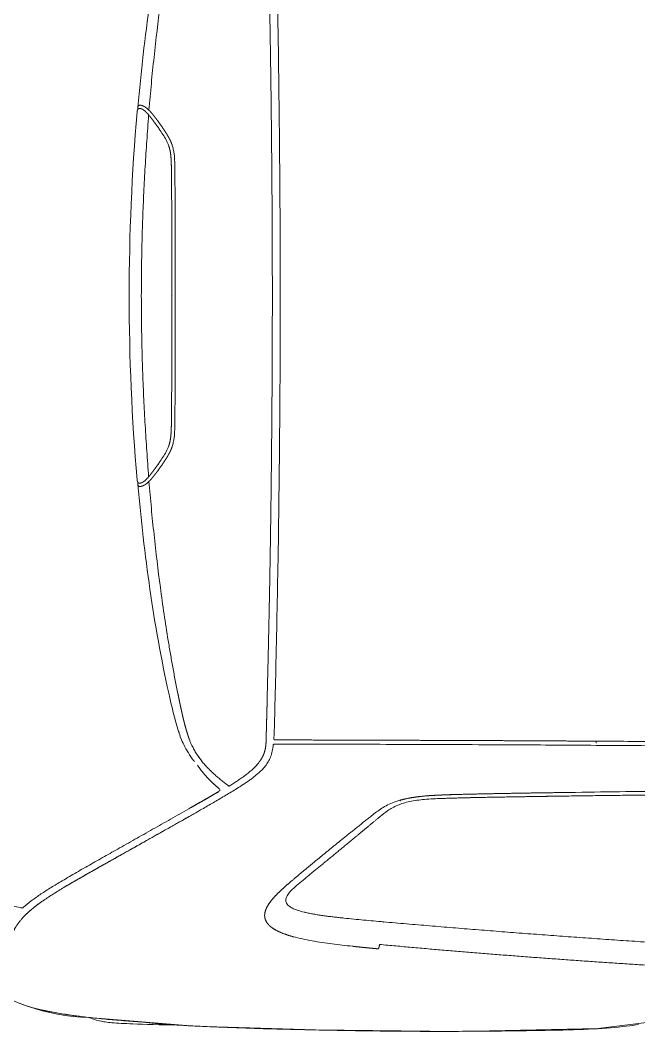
# Model space of a CAD drawing. Header units: metres. Extents: x -13933 to 152404, y -7861 to 21912.
# Drawn here: x 111620.8 to 111689.1, y 1960.7 to 2072.9 of the extents above; entities that cross this region are included whole.
import ezdxf
from ezdxf.xclip import XClip

# ---------------------------------------------------------------- set-up
doc = ezdxf.new("R2010")
doc.units = ezdxf.units.M
doc.header["$LTSCALE"] = 100
doc.header["$MEASUREMENT"] = 0
doc.header["$XCLIPFRAME"] = 0
doc.layers.get('0').update_dxf_attribs({"color": 9, "lineweight": 9})
doc.layers.add('04', color=9, linetype='Continuous', lineweight=9)
doc.layers.add('40M', color=9, linetype='Continuous', lineweight=9)

# ---------------------------------------------------------------- blocks, each defined once
blk = doc.blocks.new('p-araba-polo')
at = {"extrusion": (0, 0, -1)}
for p, q in [((3.4804, 0.8048), (3.4804, 0.8048)), ((3.2268, 0.6929), (3.2267, 0.6922)), ((3.2323, 0.5693), (3.2323, 0.5693)), ((3.4392, 0.5659), (3.4392, 0.5659)), ((3.4596, 0), (3.4596, 0))]:
    blk.add_line(p, q, dxfattribs=at)
blk.add_line((3.4596, 0), (3.4596, 0))
for points, degree, knots in [([(2.9447, 0.8057), (2.948, 0.8063), (2.9714, 0.8099), (3.0015, 0.8114), (3.0343, 0.8121)], 3, [0, 0, 0, 0, 0.131477, 1, 1, 1, 1]), ([(3.46, 0.8061), (3.4566, 0.8063), (3.4499, 0.8067), (3.4362, 0.8075), (3.4129, 0.8086), (3.3796, 0.8099), (3.339, 0.8111), (3.2984, 0.812), (3.2603, 0.8127), (3.226, 0.8131), (3.193, 0.8134), (3.1656, 0.8135), (3.1487, 0.8134), (3.1435, 0.8134)], 3, [0, 0, 0, 0, 0.03531, 0.070597, 0.141114, 0.269195, 0.390859, 0.518959, 0.640794, 0.737038, 0.833171, 0.948447, 1, 1, 1, 1]), ([(3.4534, 0.8065), (3.4733, 0.8062), (3.5024, 0.8054), (3.5233, 0.8042), (3.533, 0.8033), (3.5394, 0.8022), (3.5462, 0.8005), (3.5507, 0.7987), (3.5521, 0.7981)], 3, [0, 0, 0, 0, 0.418831, 0.714948, 0.835581, 0.907738, 0.972168, 1, 1, 1, 1]), ([(3.4649, 0.8058), (3.4648, 0.8058), (3.4647, 0.8058), (3.4648, 0.8058), (3.4649, 0.8058)], 3, [0, 0, 0, 0, 0.506131, 1, 1, 1, 1]), ([(3.4649, 0.8058), (3.4695, 0.8055), (3.4787, 0.8047), (3.4878, 0.8037), (3.4924, 0.8031)], 3, [0, 0, 0, 0, 0.500005, 1, 1, 1, 1]), ([(3.4924, 0.8031), (3.496, 0.8029), (3.5031, 0.8024), (3.5136, 0.8016), (3.5237, 0.8008), (3.5336, 0.8), (3.5432, 0.799), (3.5524, 0.798), (3.5613, 0.797), (3.5699, 0.7958), (3.5781, 0.7946), (3.5859, 0.7933), (3.5934, 0.7919), (3.5988, 0.7908), (3.6016, 0.7902), (3.6022, 0.7901)], 3, [0, 0, 0, 0, 0.08164, 0.163278, 0.244914, 0.326547, 0.408179, 0.489811, 0.571441, 0.653071, 0.734702, 0.816332, 0.897962, 0.979592, 1, 1, 1, 1]), ([(3.5624, 0.7968), (3.5668, 0.7963), (3.5918, 0.7928), (3.6137, 0.7881), (3.6286, 0.7825), (3.63, 0.7819)], 3, [0, 0, 0, 0, 0.15043, 0.932957, 1, 1, 1, 1]), ([(2.9527, 0.7392), (2.9527, 0.7392), (2.9527, 0.7392), (2.9527, 0.7392), (2.9527, 0.7392), (2.9527, 0.7392), (2.9527, 0.7392)], 3, [0, 0, 0, 0, 1, 1, 1, 1, 1, 1, 1]), ([(2.9527, 0.7392), (2.9527, 0.7392), (2.9527, 0.7392), (2.9527, 0.7392), (2.9527, 0.7392), (2.9527, 0.7392), (2.9527, 0.7392)], 3, [0, 0, 0, 0, 1, 1, 1, 1, 1, 1, 1]), ([(3.2608, 0.7193), (3.2646, 0.7189), (3.2721, 0.7181), (3.2833, 0.7167), (3.2944, 0.7152), (3.3053, 0.7134), (3.3161, 0.7114), (3.3228, 0.7096), (3.3262, 0.7088)], 3, [0, 0, 0, 0, 0.1667, 0.333452, 0.500295, 0.667229, 0.833987, 1, 1, 1, 1]), ([(3.2703, 0.6882), (3.2666, 0.6885), (3.2594, 0.6893), (3.2484, 0.6903), (3.2374, 0.6913), (3.2301, 0.6919), (3.2264, 0.6923)], 3, [0, 0, 0, 0, 0.249999, 0.5, 0.749999, 1, 1, 1, 1]), ([(3.3109, 0.6823), (3.3094, 0.6826), (3.3062, 0.6833), (3.3012, 0.6842), (3.2962, 0.685), (3.2911, 0.6857), (3.2859, 0.6864), (3.2807, 0.687), (3.2755, 0.6876), (3.272, 0.688), (3.2703, 0.6882)], 3, [0, 0, 0, 0, 0.124983, 0.249975, 0.374973, 0.499975, 0.624979, 0.749985, 0.874992, 1, 1, 1, 1]), ([(3.3301, 0.6755), (3.3295, 0.6759), (3.3283, 0.6767), (3.326, 0.6778), (3.3234, 0.6788), (3.3205, 0.6798), (3.3175, 0.6807), (3.3143, 0.6815), (3.3121, 0.6821), (3.3109, 0.6823)], 3, [0, 0, 0, 0, 0.142893, 0.285782, 0.428638, 0.571491, 0.714341, 0.857166, 1, 1, 1, 1]), ([(3.3341, 0.6661), (3.3342, 0.6668), (3.3346, 0.668), (3.3344, 0.6699), (3.3338, 0.6718), (3.3324, 0.6737), (3.3309, 0.6749), (3.3301, 0.6755)], 3, [0, 0, 0, 0, 0.200067, 0.400113, 0.600121, 0.800083, 1, 1, 1, 1]), ([(3.6063, 0.6624), (3.6096, 0.6647), (3.6161, 0.6692), (3.6216, 0.6739), (3.6243, 0.6762)], 3, [0, 0, 0, 0, 0.500136, 1, 1, 1, 1]), ([(3.6243, 0.6762), (3.6245, 0.6764), (3.6249, 0.6768), (3.6263, 0.6769), (3.6273, 0.6767), (3.6278, 0.6766)], 3, [0, 0, 0, 0, 0.33657, 0.664105, 1, 1, 1, 1]), ([(3.6278, 0.6766), (3.6305, 0.676), (3.6359, 0.6747), (3.644, 0.6721), (3.652, 0.6689), (3.6599, 0.6651), (3.6675, 0.6606), (3.6722, 0.6571), (3.6746, 0.6553)], 3, [0, 0, 0, 0, 0.159308, 0.322994, 0.489699, 0.658429, 0.828591, 1, 1, 1, 1]), ([(3.3273, 0.6565), (3.3288, 0.6581), (3.3319, 0.6613), (3.3333, 0.6645), (3.3341, 0.6661)], 3, [0, 0, 0, 0, 0.500141, 1, 1, 1, 1]), ([(3.5782, 0.6534), (3.5821, 0.6558), (3.5899, 0.6605), (3.5971, 0.6652), (3.6007, 0.6676)], 3, [0, 0, 0, 0, 0.500144, 1, 1, 1, 1]), ([(3.5834, 0.648), (3.5874, 0.6504), (3.5954, 0.6552), (3.6027, 0.66), (3.6063, 0.6624)], 3, [0, 0, 0, 0, 0.500076, 1, 1, 1, 1]), ([(3.3135, 0.6446), (3.316, 0.6466), (3.3209, 0.6506), (3.3252, 0.6545), (3.3273, 0.6565)], 3, [0, 0, 0, 0, 0.500033, 1, 1, 1, 1]), ([(3.513, 0.6163), (3.5186, 0.6194), (3.5299, 0.6257), (3.5464, 0.6351), (3.5626, 0.6443), (3.573, 0.6504), (3.5782, 0.6534)], 3, [0, 0, 0, 0, 0.250068, 0.500042, 0.750043, 1, 1, 1, 1]), ([(3.5181, 0.6106), (3.5237, 0.6138), (3.535, 0.6202), (3.5515, 0.6295), (3.5678, 0.6388), (3.5782, 0.645), (3.5834, 0.648)], 3, [0, 0, 0, 0, 0.250003, 0.500002, 0.750004, 1, 1, 1, 1]), ([(3.4347, 0.5721), (3.4414, 0.5759), (3.4547, 0.5834), (3.4744, 0.5945), (3.4939, 0.6055), (3.5066, 0.6127), (3.513, 0.6163)], 3, [0, 0, 0, 0, 0.250088, 0.500081, 0.750046, 1, 1, 1, 1]), ([(3.4392, 0.5659), (3.4459, 0.5697), (3.4593, 0.5774), (3.4791, 0.5886), (3.4988, 0.5997), (3.5116, 0.607), (3.5181, 0.6106)], 3, [0, 0, 0, 0, 0.250005, 0.499995, 0.750003, 1, 1, 1, 1]), ([(3.1618, 0.5559), (3.1683, 0.5561), (3.1805, 0.5566), (3.1975, 0.5588), (3.2114, 0.5631), (3.222, 0.5691), (3.2275, 0.5736), (3.2303, 0.5759)], 3, [0, 0, 0, 0, 0.229948, 0.430851, 0.618309, 0.809628, 1, 1, 1, 1]), ([(3.241, 0.576), (3.2393, 0.5746), (3.2357, 0.5718), (3.2301, 0.5677), (3.2238, 0.5639), (3.2167, 0.5605), (3.2112, 0.5588), (3.2085, 0.5579)], 3, [0, 0, 0, 0, 0.202487, 0.403363, 0.602843, 0.801427, 1, 1, 1, 1]), ([(3.3853, 0.5429), (3.3873, 0.5442), (3.3915, 0.5468), (3.3997, 0.5518), (3.4101, 0.5579), (3.4204, 0.5638), (3.4274, 0.5679), (3.4315, 0.5702), (3.4335, 0.5714), (3.4347, 0.5721)], 3, [0, 0, 0, 0, 0.124906, 0.24985, 0.49985, 0.749925, 0.874966, 0.92498, 1, 1, 1, 1]), ([(3.4089, 0.5484), (3.414, 0.5514), (3.4241, 0.5573), (3.4341, 0.563), (3.4392, 0.5659)], 3, [0, 0, 0, 0, 0.499997, 1, 1, 1, 1]), ([(3.4212, 0.5643), (3.4212, 0.5643), (3.4212, 0.5643), (3.4212, 0.5643), (3.4212, 0.5643), (3.4212, 0.5643), (3.4212, 0.5643)], 3, [0, 0, 0, 0, 1, 1, 1, 1, 1, 1, 1]), ([(3.4212, 0.5643), (3.4212, 0.5643), (3.4212, 0.5643), (3.4212, 0.5643), (3.4212, 0.5643), (3.4212, 0.5643), (3.4212, 0.5643)], 3, [0, 0, 0, 0, 1, 1, 1, 1, 1, 1, 1]), ([(3.0337, 0.5533), (3.0442, 0.5535), (3.0654, 0.5538), (3.0977, 0.5543), (3.1299, 0.5549), (3.1514, 0.5555), (3.1618, 0.5559)], 3, [0, 0, 0, 0, 0.244881, 0.495799, 0.755099, 1, 1, 1, 1]), ([(3.1397, 0.5513), (3.131, 0.5511), (3.1136, 0.5507), (3.0874, 0.5502), (3.0611, 0.5498), (3.0436, 0.5495), (3.0349, 0.5494)], 3, [0, 0, 0, 0, 0.249999, 0.499999, 0.75, 1, 1, 1, 1]), ([(3.1637, 0.5521), (3.1617, 0.552), (3.1577, 0.5518), (3.1517, 0.5516), (3.1467, 0.5515), (3.1433, 0.5514), (3.1417, 0.5514), (3.1409, 0.5513), (3.1403, 0.5513), (3.1399, 0.5513), (3.1397, 0.5513)], 3, [0, 0, 0, 0, 0.249862, 0.499819, 0.749912, 0.875014, 0.92503, 0.955027, 0.977518, 1, 1, 1, 1]), ([(3.0349, 0.5494), (3.0165, 0.5491), (2.9796, 0.5486), (2.9243, 0.5479), (2.869, 0.5473), (2.8075, 0.5467), (2.7397, 0.5462), (2.6658, 0.5458), (2.6164, 0.5459), (2.5918, 0.5459)], 3, [0, 0, 0, 0, 0.125016, 0.250021, 0.375012, 0.500001, 0.666615, 0.833283, 1, 1, 1, 1]), ([(3.3572, 0.5202), (3.3577, 0.5208), (3.3587, 0.522), (3.3608, 0.5242), (3.3635, 0.5269), (3.367, 0.5299), (3.3705, 0.5327), (3.3741, 0.5354), (3.379, 0.5388), (3.3828, 0.5413), (3.3853, 0.5429)], 3, [0, 0, 0, 0, 0.060335, 0.124578, 0.249278, 0.374233, 0.499321, 0.624409, 0.749543, 1, 1, 1, 1]), ([(3.3918, 0.5389), (3.3904, 0.5381), (3.3878, 0.5363), (3.3839, 0.5336), (3.38, 0.5308), (3.3763, 0.528), (3.3729, 0.5252), (3.3698, 0.5223), (3.3668, 0.5193), (3.365, 0.517), (3.3641, 0.5159)], 3, [0, 0, 0, 0, 0.135189, 0.270177, 0.404927, 0.539624, 0.654876, 0.770059, 0.885089, 1, 1, 1, 1]), ([(3.4273, 0.5145), (3.4262, 0.516), (3.4239, 0.5188), (3.4208, 0.522), (3.4183, 0.5245), (3.4164, 0.5263), (3.4145, 0.5281), (3.4126, 0.5298), (3.4107, 0.5315), (3.4088, 0.5331), (3.4068, 0.5347), (3.4049, 0.5363), (3.403, 0.5378), (3.4015, 0.539), (3.4005, 0.5397), (3.4, 0.5401), (3.3996, 0.5405), (3.3991, 0.5408), (3.3986, 0.5412), (3.3981, 0.5416), (3.3976, 0.542), (3.3973, 0.5422), (3.3971, 0.5423)], 3, [0, 0, 0, 0, 0.127806, 0.254933, 0.318226, 0.381331, 0.444235, 0.506923, 0.569381, 0.631599, 0.69357, 0.755292, 0.816773, 0.878031, 0.893313, 0.908584, 0.923844, 0.939093, 0.954332, 0.969563, 0.984785, 1, 1, 1, 1]), ([(3.4092, 0.5441), (3.4087, 0.5445), (3.4078, 0.5452), (3.4071, 0.5465), (3.4076, 0.5476), (3.4085, 0.5481), (3.4089, 0.5484)], 3, [0, 0, 0, 0, 0.263807, 0.500052, 0.736261, 1, 1, 1, 1]), ([(3.403, 0.5378), (3.403, 0.5378), (3.403, 0.5378), (3.403, 0.5378), (3.403, 0.5378), (3.403, 0.5378), (3.403, 0.5378)], 3, [0, 0, 0, 0, 1, 1, 1, 1, 1, 1, 1]), ([(3.403, 0.5378), (3.403, 0.5378), (3.403, 0.5378), (3.403, 0.5378), (3.403, 0.5378), (3.403, 0.5378), (3.403, 0.5378), (3.403, 0.5378), (3.403, 0.5378), (3.403, 0.5378), (3.403, 0.5378), (3.403, 0.5378), (3.403, 0.5378), (3.403, 0.5378), (3.403, 0.5378)], 7, [0, 0, 0, 0, 0, 0, 0, 0, 1, 1, 1, 1, 1, 1, 1, 1, 1, 1, 1, 1, 1, 1, 1]), ([(3.3483, 0.4967), (3.3484, 0.4979), (3.3487, 0.5002), (3.3495, 0.5047), (3.351, 0.5099), (3.3533, 0.5145), (3.3554, 0.5178), (3.3566, 0.5194), (3.3572, 0.5202)], 3, [0, 0, 0, 0, 0.125989, 0.249779, 0.499456, 0.749332, 0.870647, 1, 1, 1, 1]), ([(2.9914, 0.4925), (2.9681, 0.4926), (2.9215, 0.4929), (2.8515, 0.4934), (2.7815, 0.494), (2.7115, 0.4947), (2.6414, 0.4956), (2.5713, 0.4966), (2.5012, 0.4978), (2.4311, 0.4992), (2.361, 0.501), (2.2908, 0.5031), (2.2441, 0.5049), (2.2208, 0.5057)], 3, [0, 0, 0, 0, 0.090909, 0.181819, 0.272729, 0.363638, 0.454547, 0.545456, 0.636366, 0.727274, 0.818182, 0.909092, 1, 1, 1, 1]), ([(2.3554, 0.506), (2.3703, 0.5056), (2.4001, 0.5048), (2.4448, 0.5038), (2.4895, 0.5028), (2.5342, 0.502), (2.5789, 0.5013), (2.6236, 0.5006), (2.6682, 0.5), (2.7129, 0.4995), (2.7575, 0.499), (2.8022, 0.4986), (2.8468, 0.4982), (2.8914, 0.4978), (2.936, 0.4975), (2.9805, 0.4972), (3.0251, 0.4969), (3.0696, 0.4966), (3.0993, 0.4965), (3.1141, 0.4964)], 3, [0, 0, 0, 0, 0.058823, 0.117647, 0.17647, 0.235294, 0.294117, 0.352941, 0.411764, 0.470588, 0.529411, 0.588235, 0.647058, 0.705882, 0.764706, 0.823529, 0.882353, 0.941176, 1, 1, 1, 1]), ([(3.4331, 0.5064), (3.4331, 0.5064), (3.4322, 0.5078), (3.4303, 0.5106), (3.4283, 0.5132), (3.4273, 0.5145)], 3, [0, 0, 0, 0, 0.000023, 0.502974, 1, 1, 1, 1]), ([(3.4331, 0.5064), (3.434, 0.5049), (3.4358, 0.502), (3.4373, 0.4989), (3.4381, 0.4974)], 3, [0, 0, 0, 0, 0.504884, 1, 1, 1, 1]), ([(3.4381, 0.4974), (3.4373, 0.4989), (3.4358, 0.502), (3.434, 0.5049), (3.4331, 0.5064)], 3, [0, 0, 0, 0, 0.494609, 1, 1, 1, 1]), ([(3.1141, 0.4964), (3.1335, 0.4963), (3.1724, 0.4962), (3.2307, 0.496), (3.2791, 0.4958), (3.3179, 0.4958), (3.3372, 0.4958), (3.3469, 0.4958)], 3, [0, 0, 0, 0, 0.250049, 0.500074, 0.750085, 0.874591, 1, 1, 1, 1]), ([(3.2865, 0.4958), (3.2865, 0.4958), (3.2865, 0.4958), (3.2865, 0.4958), (3.2865, 0.4958), (3.2865, 0.4958), (3.2865, 0.4958)], 3, [0, 0, 0, 0, 1, 1, 1, 1, 1, 1, 1]), ([(3.2865, 0.4958), (3.2865, 0.4958), (3.2865, 0.4958), (3.2865, 0.4958), (3.2865, 0.4958), (3.2865, 0.4958), (3.2865, 0.4958)], 3, [0, 0, 0, 0, 1, 1, 1, 1, 1, 1, 1]), ([(3.3038, 0.4958), (3.3038, 0.4958), (3.3038, 0.4958), (3.3038, 0.4958), (3.3038, 0.4958), (3.3038, 0.4958), (3.3038, 0.4958)], 3, [0, 0, 0, 0, 1, 1, 1, 1, 1, 1, 1]), ([(3.3038, 0.4958), (3.3038, 0.4958), (3.3038, 0.4958), (3.3038, 0.4958), (3.3038, 0.4958), (3.3038, 0.4958), (3.3038, 0.4958)], 3, [0, 0, 0, 0, 1, 1, 1, 1, 1, 1, 1]), ([(3.3469, 0.4958), (3.347, 0.4958), (3.3472, 0.4958), (3.3475, 0.4958), (3.3479, 0.4959), (3.3482, 0.4962), (3.3483, 0.4965), (3.3483, 0.4967)], 3, [0, 0, 0, 0, 0.126989, 0.253376, 0.501595, 0.750756, 1, 1, 1, 1]), ([(3.4381, 0.4974), (3.4386, 0.4963), (3.4397, 0.4941), (3.4405, 0.4918), (3.441, 0.4906)], 3, [0, 0, 0, 0, 0.498968, 1, 1, 1, 1]), ([(3.441, 0.4906), (3.4405, 0.4918), (3.4397, 0.4941), (3.4386, 0.4963), (3.4381, 0.4974)], 3, [0, 0, 0, 0, 0.501096, 1, 1, 1, 1]), ([(3.3406, 0), (3.3406, 0.0157), (3.3407, 0.0471), (3.3408, 0.0942), (3.3414, 0.1788), (3.3425, 0.2677), (3.3443, 0.3606), (3.3454, 0.4121), (3.3465, 0.4551), (3.3471, 0.4781), (3.3475, 0.4896)], 3, [0, 0, 0, 0, 0.095818, 0.191637, 0.287456, 0.612278, 0.734598, 0.85691, 0.928456, 1, 1, 1, 1]), ([(3.3475, 0.4896), (3.3475, 0.49), (3.3475, 0.4908), (3.3468, 0.491), (3.3464, 0.4911)], 3, [0, 0, 0, 0, 0.548693, 1, 1, 1, 1]), ([(3.3562, 0.4912), (3.3562, 0.4906), (3.3562, 0.4894), (3.3561, 0.4878), (3.3561, 0.4864), (3.3561, 0.4854), (3.356, 0.4845), (3.356, 0.484), (3.356, 0.4837)], 3, [0, 0, 0, 0, 0.252172, 0.502148, 0.651132, 0.794911, 0.894758, 1, 1, 1, 1]), ([(3.4856, 0.2052), (3.4847, 0.215), (3.4831, 0.2347), (3.4791, 0.2738), (3.4733, 0.3227), (3.4669, 0.3666), (3.4619, 0.3959), (3.4593, 0.4106), (3.4566, 0.4254), (3.4546, 0.4353), (3.4536, 0.4402)], 3, [0, 0, 0, 0, 0.12452, 0.248713, 0.496885, 0.746467, 0.809383, 0.872586, 0.936113, 1, 1, 1, 1]), ([(3.488, 0.2075), (3.4876, 0.2071), (3.4868, 0.2064), (3.486, 0.2056), (3.4856, 0.2052)], 3, [0, 0, 0, 0, 0.499798, 1, 1, 1, 1]), ([(3.4922, 0.2059), (3.4918, 0.2056), (3.4909, 0.205), (3.4896, 0.2039), (3.4884, 0.2027), (3.4876, 0.2019), (3.4873, 0.2015)], 3, [0, 0, 0, 0, 0.251991, 0.502315, 0.75048, 1, 1, 1, 1]), ([(3.4976, 0.2098), (3.4977, 0.2097), (3.4978, 0.2094), (3.4979, 0.2086), (3.4979, 0.208), (3.4979, 0.2075)], 3, [0, 0, 0, 0, 0.249881, 0.499707, 1, 1, 1, 1]), ([(3.4711, 0.1868), (3.4715, 0.1873), (3.4723, 0.1884), (3.4739, 0.1907), (3.475, 0.1923), (3.4758, 0.1934)], 3, [0, 0, 0, 0, 0.250034, 0.500022, 1, 1, 1, 1]), ([(3.4787, 0.1907), (3.4779, 0.1897), (3.4764, 0.1876), (3.4749, 0.1855), (3.4742, 0.1844)], 3, [0, 0, 0, 0, 0.499955, 1, 1, 1, 1]), ([(3.4873, 0.2015), (3.4868, 0.201), (3.4864, 0.2005), (3.486, 0.2), (3.486, 0.2)], 3, [0, 0, 0, 0, 0.98477, 1, 1, 1, 1]), ([(3.4941, 0), (3.494, 0.0095), (3.494, 0.0286), (3.4934, 0.0572), (3.4926, 0.0858), (3.4914, 0.1144), (3.4899, 0.143), (3.4881, 0.1715), (3.4867, 0.1905), (3.486, 0.2)], 3, [0, 0, 0, 0, 0.142857, 0.285713, 0.428571, 0.57143, 0.714285, 0.857141, 1, 1, 1, 1]), ([(3.486, 0.2), (3.486, 0.2), (3.486, 0.2), (3.486, 0.2), (3.486, 0.2), (3.486, 0.2), (3.486, 0.2), (3.486, 0.2), (3.486, 0.2), (3.486, 0.2)], 3, [0, 0, 0, 0, 0.339646, 0.501479, 0.627426, 1, 1, 1, 1, 1, 1, 1]), ([(3.4742, 0.1844), (3.4729, 0.1824), (3.4703, 0.1785), (3.4665, 0.1725), (3.4647, 0.1682), (3.4638, 0.166)], 3, [0, 0, 0, 0, 0.334985, 0.668743, 1, 1, 1, 1]), ([(3.457, 0.139), (3.4571, 0.1403), (3.4571, 0.143), (3.4572, 0.1475), (3.4573, 0.1524), (3.4578, 0.1574), (3.4585, 0.1613), (3.4593, 0.1644), (3.4598, 0.166), (3.46, 0.1668)], 3, [0, 0, 0, 0, 0.137192, 0.28895, 0.489273, 0.658174, 0.826629, 0.913291, 1, 1, 1, 1]), ([(3.4608, 0.1389), (3.4607, 0.1273), (3.4605, 0.1042), (3.4604, 0.0694), (3.4604, 0.0347), (3.4604, 0.0116), (3.4604, 0)], 3, [0, 0, 0, 0, 0.250071, 0.500208, 0.75029, 1, 1, 1, 1]), ([(3.3406, 0), (3.3406, -0.0157), (3.3407, -0.0471), (3.3408, -0.0942), (3.3414, -0.1788), (3.3425, -0.2677), (3.3443, -0.3606), (3.3454, -0.4121), (3.3465, -0.4551), (3.3471, -0.4781), (3.3475, -0.4896)], 3, [0, 0, 0, 0, 0.095818, 0.191637, 0.287456, 0.612278, 0.734598, 0.85691, 0.928456, 1, 1, 1, 1]), ([(3.4608, -0.1389), (3.4607, -0.1273), (3.4605, -0.1041), (3.4604, -0.0694), (3.4604, -0.0347), (3.4604, -0.0116), (3.4604, 0)], 3, [0, 0, 0, 0, 0.250071, 0.500208, 0.75029, 1, 1, 1, 1]), ([(3.4941, 0), (3.494, -0.0095), (3.494, -0.0286), (3.4934, -0.0572), (3.4926, -0.0858), (3.4914, -0.1144), (3.4899, -0.143), (3.4881, -0.1715), (3.4867, -0.1905), (3.486, -0.2)], 3, [0, 0, 0, 0, 0.142857, 0.285713, 0.428571, 0.57143, 0.714285, 0.857141, 1, 1, 1, 1]), ([(3.457, -0.139), (3.4571, -0.1403), (3.4571, -0.143), (3.4572, -0.1475), (3.4573, -0.1524), (3.4578, -0.1574), (3.4585, -0.1613), (3.4593, -0.1644), (3.4598, -0.166), (3.46, -0.1667)], 3, [0, 0, 0, 0, 0.137192, 0.28895, 0.489273, 0.658174, 0.826629, 0.913291, 1, 1, 1, 1]), ([(3.4742, -0.1844), (3.4729, -0.1824), (3.4703, -0.1785), (3.4665, -0.1725), (3.4647, -0.1682), (3.4638, -0.166)], 3, [0, 0, 0, 0, 0.334985, 0.668743, 1, 1, 1, 1]), ([(3.4711, -0.1868), (3.4715, -0.1873), (3.4723, -0.1884), (3.4739, -0.1907), (3.475, -0.1923), (3.4758, -0.1934)], 3, [0, 0, 0, 0, 0.250034, 0.500022, 1, 1, 1, 1]), ([(3.4787, -0.1907), (3.4779, -0.1897), (3.4764, -0.1876), (3.4749, -0.1855), (3.4742, -0.1844)], 3, [0, 0, 0, 0, 0.499955, 1, 1, 1, 1]), ([(3.4873, -0.2015), (3.4868, -0.201), (3.4864, -0.2005), (3.486, -0.2), (3.486, -0.2)], 3, [0, 0, 0, 0, 0.98477, 1, 1, 1, 1]), ([(3.486, -0.2), (3.486, -0.2), (3.486, -0.2), (3.486, -0.2), (3.486, -0.2), (3.486, -0.2), (3.486, -0.2), (3.486, -0.2), (3.486, -0.2), (3.486, -0.2)], 3, [0, 0, 0, 0, 0.339646, 0.501479, 0.627426, 1, 1, 1, 1, 1, 1, 1]), ([(3.4922, -0.2059), (3.4918, -0.2056), (3.4909, -0.205), (3.4896, -0.2039), (3.4884, -0.2027), (3.4876, -0.2019), (3.4873, -0.2015)], 3, [0, 0, 0, 0, 0.251991, 0.502315, 0.75048, 1, 1, 1, 1]), ([(3.4856, -0.2052), (3.4847, -0.215), (3.4831, -0.2347), (3.4791, -0.2738), (3.4733, -0.3227), (3.4669, -0.3666), (3.4619, -0.3959), (3.4593, -0.4106), (3.4566, -0.4254), (3.4546, -0.4353), (3.4536, -0.4402)], 3, [0, 0, 0, 0, 0.12452, 0.248713, 0.496885, 0.746467, 0.809383, 0.872586, 0.936113, 1, 1, 1, 1]), ([(3.488, -0.2075), (3.4876, -0.2071), (3.4868, -0.2064), (3.486, -0.2056), (3.4856, -0.2052)], 3, [0, 0, 0, 0, 0.499798, 1, 1, 1, 1]), ([(3.4976, -0.2098), (3.4977, -0.2097), (3.4978, -0.2094), (3.4979, -0.2086), (3.4979, -0.208), (3.4979, -0.2075)], 3, [0, 0, 0, 0, 0.249881, 0.499707, 1, 1, 1, 1])]:
    blk.add_open_spline(points, degree=degree, knots=knots)
for points, degree in [([(3.0344, 0.8121), (3.07, 0.8129), (3.1076, 0.8133), (3.1465, 0.8134)], 3), ([(3.4597, 0.8061), (3.4598, 0.8061), (3.4598, 0.8061), (3.4599, 0.8061), (3.4599, 0.8061), (3.46, 0.8061), (3.46, 0.8061)], 6), ([(3.4645, 0.8058), (3.4646, 0.8058), (3.4647, 0.8058), (3.4648, 0.8058), (3.4649, 0.8058)], 4), ([(3.4646, 0.8058), (3.4646, 0.8058), (3.4647, 0.8058), (3.4648, 0.8058), (3.4649, 0.8058)], 4), ([(3.4646, 0.8058), (3.4646, 0.8058), (3.4647, 0.8058), (3.4648, 0.8058), (3.4648, 0.8058), (3.4649, 0.8058), (3.4649, 0.8058)], 6), ([(3.4646, 0.8058), (3.4646, 0.8058), (3.4646, 0.8058), (3.4646, 0.8058)], 3), ([(3.4646, 0.8058), (3.4646, 0.8058), (3.4647, 0.8058), (3.4647, 0.8058), (3.4648, 0.8058), (3.4649, 0.8058), (3.4649, 0.8058)], 6), ([(3.4649, 0.8058), (3.4648, 0.8058), (3.4648, 0.8058), (3.4647, 0.8058), (3.4647, 0.8058), (3.4648, 0.8058), (3.4649, 0.8058)], 6), ([(2.5115, 0.7615), (2.6557, 0.7563), (2.7999, 0.7495), (2.9437, 0.7407), (3.0876, 0.7308), (3.2308, 0.7173)], 5), ([(2.5099, 0.7363), (2.6125, 0.7326), (2.715, 0.7281), (2.8175, 0.7228), (2.9199, 0.7165), (3.0222, 0.7094), (3.1244, 0.7013), (3.2264, 0.6923)], 7), ([(3.1608, 0.7236), (3.1608, 0.7236), (3.1608, 0.7236), (3.1608, 0.7236)], 3), ([(3.1608, 0.7236), (3.1608, 0.7236), (3.1608, 0.7236), (3.1608, 0.7236)], 3), ([(3.2308, 0.7173), (3.2311, 0.7187), (3.2314, 0.72), (3.2314, 0.7205), (3.2315, 0.7208), (3.2318, 0.7215), (3.232, 0.7222)], 6), ([(3.232, 0.7222), (3.2318, 0.7215), (3.2315, 0.7208), (3.2314, 0.7205), (3.2314, 0.72), (3.2311, 0.7187), (3.2308, 0.7173)], 6), ([(3.2325, 0.7222), (3.2324, 0.7222), (3.2323, 0.7222), (3.2322, 0.7222), (3.2321, 0.7222), (3.232, 0.7222)], 5), ([(3.232, 0.7222), (3.2322, 0.7222), (3.2323, 0.7222), (3.2325, 0.7222)], 3), ([(3.2325, 0.7222), (3.2385, 0.7216), (3.2445, 0.721), (3.2505, 0.7204)], 3), ([(3.2505, 0.7204), (3.2469, 0.7208), (3.2433, 0.7211), (3.2397, 0.7215), (3.2361, 0.7218), (3.2325, 0.7222)], 5), ([(3.2608, 0.7193), (3.2588, 0.7195), (3.2567, 0.7198), (3.2546, 0.72), (3.2526, 0.7202), (3.2505, 0.7204)], 5), ([(3.2505, 0.7204), (3.2539, 0.72), (3.2574, 0.7197), (3.2608, 0.7193)], 3), ([(3.6409, 0.7204), (3.6395, 0.7132), (3.6375, 0.7045), (3.6326, 0.6959), (3.6246, 0.6873)], 4), ([(3.3555, 0.6929), (3.353, 0.6968), (3.3487, 0.7005), (3.3421, 0.7038), (3.3345, 0.7065), (3.3262, 0.7088)], 5), ([(3.2267, 0.6922), (3.2268, 0.6925), (3.2268, 0.6927), (3.2268, 0.6929)], 3), ([(3.3551, 0.6757), (3.3569, 0.679), (3.358, 0.6825), (3.3585, 0.6859), (3.3577, 0.6895), (3.3555, 0.6929)], 5), ([(3.6246, 0.6873), (3.62, 0.6823), (3.6144, 0.6773), (3.6078, 0.6724), (3.6007, 0.6676)], 4), ([(3.3312, 0.6498), (3.3371, 0.6548), (3.3427, 0.6599), (3.3478, 0.665), (3.3522, 0.6703), (3.3551, 0.6757)], 5), ([(3.5782, 0.6534), (3.5628, 0.6443), (3.5465, 0.6352), (3.5299, 0.6258), (3.513, 0.6163)], 4), ([(3.2303, 0.5759), (3.2483, 0.5909), (3.2656, 0.6052), (3.2822, 0.619), (3.2983, 0.6322), (3.3135, 0.6446)], 5), ([(3.241, 0.576), (3.2553, 0.5874), (3.2689, 0.5983), (3.282, 0.6089), (3.2949, 0.6194), (3.3073, 0.6297), (3.3195, 0.6398), (3.3312, 0.6498)], 7), ([(3.513, 0.6163), (3.4939, 0.6055), (3.4745, 0.5946), (3.4547, 0.5835), (3.4347, 0.5721)], 4), ([(3.4561, 0.5842), (3.4561, 0.5842), (3.4561, 0.5842), (3.4561, 0.5842)], 3), ([(3.4561, 0.5842), (3.4561, 0.5842), (3.4561, 0.5842), (3.4561, 0.5842), (3.4561, 0.5842), (3.4561, 0.5842)], 5), ([(3.4392, 0.5659), (3.4349, 0.5635), (3.4306, 0.561), (3.4262, 0.5585), (3.4219, 0.556), (3.4176, 0.5535), (3.4133, 0.551), (3.4089, 0.5484)], 7), ([(3.0337, 0.5533), (2.9385, 0.552), (2.8431, 0.5509), (2.7476, 0.5501), (2.6519, 0.5497), (2.5562, 0.5502)], 5), ([(3.1618, 0.5559), (3.1389, 0.555), (3.1101, 0.5545), (3.0826, 0.5541), (3.0594, 0.5537), (3.0337, 0.5533)], 5), ([(3.0349, 0.5494), (3.0524, 0.5496), (3.0699, 0.5499), (3.0873, 0.5502), (3.1049, 0.5505), (3.1223, 0.5509), (3.1397, 0.5513)], 6), ([(3.1397, 0.5513), (3.1445, 0.5514), (3.1493, 0.5516), (3.1541, 0.5517), (3.1589, 0.5519), (3.1637, 0.5521)], 5), ([(3.1637, 0.5521), (3.1712, 0.5524), (3.1787, 0.5528), (3.1863, 0.5535), (3.194, 0.5544), (3.2016, 0.5559), (3.2085, 0.5579)], 6), ([(3.2078, 0.5585), (3.2079, 0.5584), (3.208, 0.5583), (3.2082, 0.5582), (3.2083, 0.5581), (3.2084, 0.558), (3.2085, 0.5579)], 6), ([(3.412, 0.559), (3.412, 0.559), (3.412, 0.559), (3.412, 0.559)], 3), ([(3.412, 0.559), (3.412, 0.559), (3.412, 0.559), (3.412, 0.559), (3.412, 0.559), (3.412, 0.559)], 5), ([(3.3918, 0.5389), (3.3927, 0.5395), (3.3935, 0.5401), (3.3944, 0.5406), (3.3953, 0.5412), (3.3962, 0.5418), (3.3971, 0.5423)], 6), ([(3.3971, 0.5423), (3.3972, 0.5424), (3.3972, 0.5424), (3.3973, 0.5424)], 3), ([(3.3973, 0.5424), (3.3972, 0.5424), (3.3972, 0.5424), (3.3972, 0.5424), (3.3972, 0.5424), (3.3972, 0.5423), (3.3971, 0.5423)], 6), ([(3.4092, 0.5441), (3.4141, 0.54), (3.4191, 0.5353), (3.4238, 0.5303), (3.4281, 0.5248), (3.432, 0.5191)], 5), ([(3.3565, 0.4974), (3.3569, 0.5005), (3.3575, 0.5036), (3.3584, 0.5064), (3.3595, 0.5091), (3.3609, 0.5115), (3.3624, 0.5138), (3.3641, 0.5159)], 7), ([(3.4273, 0.5145), (3.4285, 0.513), (3.4297, 0.5114), (3.4309, 0.5098), (3.432, 0.5081), (3.4331, 0.5064)], 5), ([(3.4363, 0.5139), (3.4362, 0.5141), (3.4361, 0.5142), (3.4359, 0.5144), (3.4357, 0.5145), (3.4355, 0.5147), (3.4352, 0.5148)], 6), ([(3.4362, 0.5141), (3.4404, 0.5087), (3.4441, 0.5027), (3.4472, 0.4963)], 3), ([(2.9913, 0.4945), (2.9913, 0.4944), (2.9914, 0.4941), (2.9914, 0.4937), (2.9914, 0.4931), (2.9914, 0.4925)], 5), ([(2.9914, 0.4925), (2.9914, 0.4929), (2.9914, 0.4932), (2.9914, 0.4935), (2.9914, 0.4938), (2.9914, 0.494)], 5), ([(3.3483, 0.4967), (3.3483, 0.4963), (3.3481, 0.496), (3.3478, 0.4958), (3.3474, 0.4958), (3.3469, 0.4958)], 5), ([(3.3562, 0.4912), (3.3562, 0.4922), (3.3563, 0.4932), (3.3563, 0.4942), (3.3563, 0.4951), (3.3564, 0.496), (3.3564, 0.4968), (3.3565, 0.4974)], 7), ([(3.4472, 0.4963), (3.4494, 0.4917), (3.4513, 0.4868), (3.4529, 0.4818)], 3), ([(2.9914, 0.4925), (3.0422, 0.4922), (3.093, 0.4919), (3.1438, 0.4917), (3.1945, 0.4915), (3.2452, 0.4914), (3.2959, 0.4912), (3.3464, 0.4911)], 7), ([(3.3464, 0.4911), (3.3469, 0.4911), (3.3472, 0.4911), (3.3475, 0.4905), (3.3475, 0.4901), (3.3475, 0.4896)], 5), ([(3.3554, 0.4618), (3.3555, 0.4655), (3.3556, 0.4691), (3.3557, 0.4728), (3.3558, 0.4764), (3.3559, 0.4801), (3.356, 0.4837)], 6), ([(3.356, 0.4837), (3.356, 0.4842), (3.356, 0.4848), (3.356, 0.4853), (3.3561, 0.4858), (3.3561, 0.4864), (3.3561, 0.4869), (3.3561, 0.4874)], 7), ([(3.3561, 0.4874), (3.3561, 0.488), (3.3561, 0.4885), (3.3561, 0.4891), (3.3562, 0.4896), (3.3562, 0.4901), (3.3562, 0.4907), (3.3562, 0.4912)], 7), ([(3.4434, 0.4835), (3.4429, 0.4849), (3.4425, 0.4863), (3.442, 0.4878), (3.4415, 0.4892), (3.441, 0.4906)], 5), ([(3.441, 0.4906), (3.4415, 0.4892), (3.442, 0.4878), (3.4425, 0.4863), (3.4429, 0.4849), (3.4434, 0.4835)], 5), ([(3.4434, 0.4835), (3.4439, 0.4817), (3.4445, 0.4799), (3.445, 0.4781), (3.4455, 0.4764), (3.4459, 0.4746), (3.4464, 0.4728)], 6), ([(3.4464, 0.4728), (3.4469, 0.471), (3.4473, 0.4692), (3.4478, 0.4673), (3.4482, 0.4655), (3.4486, 0.4637), (3.449, 0.4619)], 6), ([(3.4529, 0.4816), (3.4529, 0.4817), (3.4529, 0.4819), (3.4528, 0.482), (3.4527, 0.4821), (3.4526, 0.4822), (3.4523, 0.4824)], 6), ([(3.4529, 0.4818), (3.4574, 0.468), (3.4605, 0.4536), (3.4638, 0.4393)], 3), ([(3.3549, 0.4398), (3.3549, 0.4434), (3.355, 0.4471), (3.3551, 0.4508), (3.3552, 0.4544), (3.3553, 0.4581), (3.3554, 0.4618)], 6), ([(3.4514, 0.451), (3.451, 0.4529), (3.4506, 0.4547), (3.4502, 0.4565), (3.4498, 0.4583), (3.4494, 0.4601), (3.449, 0.4619)], 6), ([(3.4536, 0.4402), (3.4532, 0.442), (3.4529, 0.4438), (3.4525, 0.4456), (3.4521, 0.4474), (3.4518, 0.4492), (3.4514, 0.451)], 6), ([(3.3507, 0.2203), (3.3512, 0.257), (3.3517, 0.2937), (3.3524, 0.3304), (3.3531, 0.367), (3.354, 0.4035), (3.3549, 0.4398)], 6), ([(3.4638, 0.4393), (3.4806, 0.3636), (3.491, 0.2862), (3.4979, 0.2087)], 3), ([(3.3493, 0), (3.3493, 0.0367), (3.3494, 0.0735), (3.3496, 0.1102), (3.3499, 0.1469), (3.3503, 0.1836), (3.3507, 0.2203)], 6), ([(3.484, 0.2036), (3.4831, 0.2026), (3.4822, 0.2016), (3.4814, 0.2006), (3.4806, 0.1996), (3.4798, 0.1986)], 5), ([(3.4852, 0.2048), (3.4849, 0.2046), (3.4847, 0.2043), (3.4845, 0.2041), (3.4842, 0.2038), (3.484, 0.2036)], 5), ([(3.4856, 0.2052), (3.4854, 0.2051), (3.4853, 0.2049), (3.4852, 0.2048)], 3), ([(3.4873, 0.2015), (3.488, 0.2023), (3.4888, 0.2031), (3.4896, 0.2039), (3.4905, 0.2047), (3.4913, 0.2053), (3.4922, 0.2059)], 6), ([(3.4938, 0.2106), (3.4927, 0.2103), (3.4916, 0.2099), (3.4906, 0.2093), (3.4897, 0.2087), (3.4888, 0.2081), (3.488, 0.2075)], 6), ([(3.4922, 0.2059), (3.4931, 0.2065), (3.494, 0.2069), (3.4949, 0.2072), (3.4958, 0.2073), (3.4965, 0.2072), (3.4971, 0.2069)], 6), ([(3.4963, 0.2108), (3.496, 0.2108), (3.4956, 0.2109), (3.4952, 0.2109), (3.4947, 0.2108), (3.4943, 0.2107), (3.4938, 0.2106)], 6), ([(3.4976, 0.2098), (3.4975, 0.2101), (3.4973, 0.2103), (3.4971, 0.2104), (3.4969, 0.2106), (3.4966, 0.2107), (3.4963, 0.2108)], 6), ([(3.4971, 0.2069), (3.4978, 0.2065), (3.4982, 0.2059), (3.4985, 0.2053), (3.4986, 0.2045), (3.4987, 0.2036), (3.4988, 0.2026)], 6), ([(3.4979, 0.2087), (3.4979, 0.2089), (3.4978, 0.2092), (3.4978, 0.2094), (3.4977, 0.2096), (3.4976, 0.2098)], 5), ([(3.4979, 0.2087), (3.4979, 0.208), (3.4979, 0.2073), (3.4979, 0.2065)], 3), ([(3.4979, 0.2075), (3.4979, 0.2077), (3.4979, 0.208), (3.4979, 0.2082), (3.4979, 0.2085), (3.4979, 0.2087)], 5), ([(3.4987, 0.2034), (3.5046, 0.1358), (3.5075, 0.0679), (3.5075, 0)], 3), ([(3.4758, 0.1934), (3.4754, 0.1927), (3.4749, 0.1921), (3.4744, 0.1914), (3.4739, 0.1908), (3.4735, 0.1901)], 5), ([(3.4742, 0.1844), (3.4751, 0.1857), (3.476, 0.1869), (3.4769, 0.1882), (3.4778, 0.1895), (3.4787, 0.1907)], 5), ([(3.4778, 0.196), (3.4774, 0.1955), (3.477, 0.195), (3.4766, 0.1944), (3.4762, 0.1939), (3.4758, 0.1934)], 5), ([(3.4798, 0.1986), (3.4794, 0.198), (3.479, 0.1975), (3.4786, 0.197), (3.4782, 0.1965), (3.4778, 0.196)], 5), ([(3.4787, 0.1907), (3.4801, 0.1926), (3.4815, 0.1945), (3.4829, 0.1964), (3.4844, 0.1983), (3.486, 0.2)], 5), ([(3.486, 0.2), (3.4862, 0.2003), (3.4865, 0.2006), (3.4867, 0.2009), (3.487, 0.2012), (3.4873, 0.2015)], 5), ([(3.4711, 0.1868), (3.4701, 0.1852), (3.469, 0.1837), (3.468, 0.1821), (3.467, 0.1805), (3.466, 0.1789), (3.465, 0.1773)], 6), ([(3.4623, 0.1722), (3.4618, 0.1713), (3.4614, 0.1704), (3.461, 0.1695), (3.4607, 0.1686), (3.4603, 0.1677), (3.46, 0.1668)], 6), ([(3.465, 0.1773), (3.4645, 0.1765), (3.4641, 0.1756), (3.4636, 0.1748), (3.4631, 0.174), (3.4627, 0.1731), (3.4623, 0.1722)], 6), ([(3.4608, 0.1389), (3.4609, 0.1435), (3.461, 0.1481), (3.4611, 0.1527), (3.4614, 0.1573), (3.4623, 0.1618), (3.4638, 0.166)], 6), ([(3.457, 0.139), (3.4568, 0.1158), (3.4567, 0.0926), (3.4566, 0.0695), (3.4566, 0.0463), (3.4566, 0.0232), (3.4566, 0)], 6), ([(3.3493, 0), (3.3493, -0.0367), (3.3494, -0.0735), (3.3496, -0.1102), (3.3499, -0.1469), (3.3503, -0.1836), (3.3507, -0.2203)], 6), ([(3.457, -0.139), (3.4568, -0.1158), (3.4567, -0.0926), (3.4566, -0.0695), (3.4566, -0.0463), (3.4566, -0.0232), (3.4566, 0)], 6), ([(3.4987, -0.2034), (3.5046, -0.1358), (3.5075, -0.0679), (3.5075, 0)], 3), ([(3.4608, -0.1389), (3.4609, -0.1435), (3.461, -0.1481), (3.4611, -0.1527), (3.4614, -0.1573), (3.4623, -0.1618), (3.4638, -0.166)], 6), ([(3.4623, -0.1722), (3.4618, -0.1713), (3.4614, -0.1704), (3.461, -0.1695), (3.4607, -0.1686), (3.4603, -0.1677), (3.46, -0.1667)], 6), ([(3.465, -0.1773), (3.4645, -0.1765), (3.4641, -0.1756), (3.4636, -0.1748), (3.4631, -0.174), (3.4627, -0.1731), (3.4623, -0.1722)], 6), ([(3.4711, -0.1868), (3.4701, -0.1852), (3.469, -0.1837), (3.468, -0.1821), (3.467, -0.1805), (3.466, -0.1789), (3.465, -0.1773)], 6), ([(3.4758, -0.1934), (3.4754, -0.1927), (3.4749, -0.1921), (3.4744, -0.1914), (3.4739, -0.1908), (3.4735, -0.1901)], 5), ([(3.4742, -0.1844), (3.4751, -0.1857), (3.476, -0.1869), (3.4769, -0.1882), (3.4778, -0.1895), (3.4787, -0.1907)], 5), ([(3.4778, -0.196), (3.4774, -0.1955), (3.477, -0.195), (3.4766, -0.1944), (3.4762, -0.1939), (3.4758, -0.1934)], 5), ([(3.4798, -0.1986), (3.4794, -0.198), (3.479, -0.1975), (3.4786, -0.197), (3.4782, -0.1965), (3.4778, -0.196)], 5), ([(3.4787, -0.1907), (3.4801, -0.1926), (3.4815, -0.1945), (3.4829, -0.1964), (3.4844, -0.1983), (3.486, -0.2)], 5), ([(3.484, -0.2036), (3.4831, -0.2026), (3.4822, -0.2016), (3.4814, -0.2006), (3.4806, -0.1996), (3.4798, -0.1986)], 5), ([(3.486, -0.2), (3.4862, -0.2003), (3.4865, -0.2006), (3.4867, -0.2009), (3.487, -0.2012), (3.4873, -0.2015)], 5), ([(3.4873, -0.2015), (3.488, -0.2023), (3.4888, -0.2031), (3.4896, -0.2039), (3.4905, -0.2047), (3.4913, -0.2053), (3.4922, -0.2059)], 6), ([(3.4638, -0.4393), (3.4806, -0.3636), (3.491, -0.2862), (3.4979, -0.2087)], 3), ([(3.4852, -0.2048), (3.4849, -0.2046), (3.4847, -0.2043), (3.4845, -0.2041), (3.4842, -0.2038), (3.484, -0.2036)], 5), ([(3.4856, -0.2052), (3.4854, -0.2051), (3.4853, -0.2049), (3.4852, -0.2048)], 3), ([(3.4938, -0.2106), (3.4927, -0.2103), (3.4916, -0.2099), (3.4906, -0.2093), (3.4897, -0.2087), (3.4888, -0.2081), (3.488, -0.2075)], 6), ([(3.4922, -0.2059), (3.4931, -0.2065), (3.494, -0.2069), (3.4949, -0.2072), (3.4958, -0.2073), (3.4965, -0.2072), (3.4971, -0.2069)], 6), ([(3.4963, -0.2108), (3.496, -0.2108), (3.4956, -0.2109), (3.4952, -0.2109), (3.4947, -0.2108), (3.4943, -0.2107), (3.4938, -0.2106)], 6), ([(3.4976, -0.2098), (3.4975, -0.2101), (3.4973, -0.2103), (3.4971, -0.2104), (3.4969, -0.2106), (3.4966, -0.2107), (3.4963, -0.2108)], 6), ([(3.4971, -0.2069), (3.4978, -0.2065), (3.4982, -0.2059), (3.4985, -0.2053), (3.4986, -0.2045), (3.4987, -0.2036), (3.4988, -0.2026)], 6), ([(3.4979, -0.2087), (3.4979, -0.2089), (3.4978, -0.2092), (3.4978, -0.2094), (3.4977, -0.2096), (3.4976, -0.2098)], 5), ([(3.4979, -0.2087), (3.4979, -0.208), (3.4979, -0.2073), (3.4979, -0.2065)], 3), ([(3.4979, -0.2075), (3.4979, -0.2077), (3.4979, -0.208), (3.4979, -0.2082), (3.4979, -0.2085), (3.4979, -0.2087)], 5), ([(3.3507, -0.2203), (3.3512, -0.257), (3.3517, -0.2937), (3.3524, -0.3304), (3.3531, -0.3669), (3.354, -0.4035), (3.3549, -0.4398)], 6)]:
    blk.add_open_spline(points, degree=degree)
at = {"layer": '40M'}
blk.add_lwpolyline([(3.8172, -0.6448, 0.152071), (3.8172, 0.6448, 0.097947), (3.7799, 0.7136, 0.131733), (3.7439, 0.7391, 0.129735), (3.6894, 0.7444, -0.54352), (3.6813, 0.7534, 0.153109), (3.5521, 0.7981), (3.4348, 0.8075), (3.3018, 0.8119), (3.1435, 0.8134), (2.9894, 0.8104), (2.9242, 0.8021), (2.8938, 0.8008), (2.4946, 0.8171), (1.4623, 0.8171)], format="xyb", dxfattribs=at)

msp = doc.modelspace()

# ---------------------------------------------------------------- block references
at = {"layer": '04'}
ref = msp.add_blockref('p-araba-polo', (111983.55, 2042.44), dxfattribs=dict(at, xscale=100, yscale=100, zscale=100, rotation=179.9999999998917))
XClip(ref).set_block_clipping_path([(-0.0924763951, -0.9835002962), (4.0650970395, 0.9845199444)])

doc.saveas('drawing.dxf')
